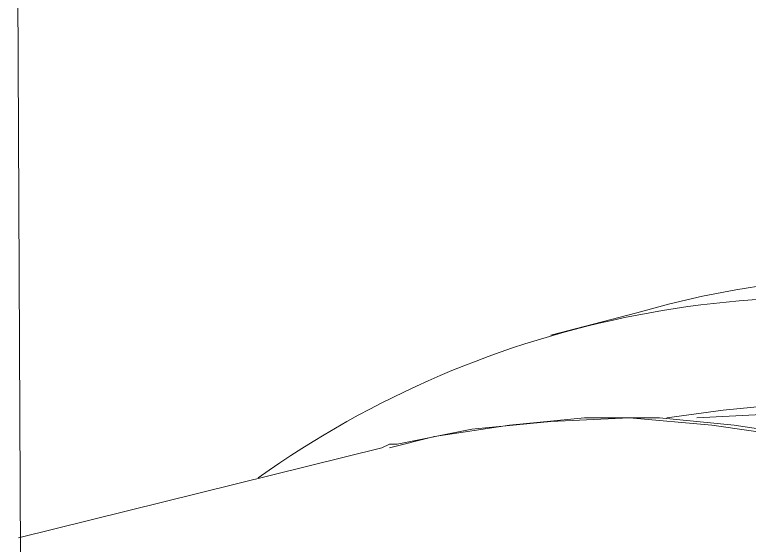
# Model space of a CAD drawing. Header units: inches. Extents: x 34 to 1574, y 72 to 573.
# Drawn here: x 1513.81 to 1527.62, y 321.98 to 331.95 of the extents above; entities that cross this region are included whole.
import ezdxf

# ---------------------------------------------------------------- set-up
doc = ezdxf.new("R2010")
doc.units = ezdxf.units.IN
doc.header["$MEASUREMENT"] = 0
doc.layers.add('PDF_Geometry', color=7, linetype='Continuous')

msp = doc.modelspace()

# ---------------------------------------------------------------- linework, layer by layer
at = {"layer": 'PDF_Geometry', "lineweight": 5}
for points in [[(1513.955, 315.143), (1513.814, 344.312)], [(1525.51, 326.346), (1523.89, 325.923)], [(1530.724, 324.584), (1530.09, 324.655), (1528.54, 324.655), (1527.13, 324.514), (1526.074, 324.373)], [(1526.637, 324.373), (1527.976, 324.443), (1529.456, 324.443), (1530.231, 324.373)], [(1530.16, 323.739), (1530.019, 323.739), (1529.737, 323.809), (1529.456, 323.88), (1529.315, 323.88), (1529.174, 323.95), (1529.033, 323.95), (1528.751, 324.021), (1527.342, 324.232), (1525.933, 324.373), (1524.524, 324.373), (1523.115, 324.232), (1521.705, 324.021), (1520.86, 323.809)], [(1539.319, 319.159), (1539.249, 319.23), (1539.108, 319.23), (1538.967, 319.23), (1538.826, 319.23), (1537.417, 320.216), (1535.937, 321.132), (1534.458, 321.977), (1532.978, 322.682), (1531.428, 323.246), (1529.949, 323.668), (1528.399, 324.021), (1526.919, 324.232), (1525.369, 324.373), (1523.89, 324.302), (1522.41, 324.161), (1521.001, 323.88), (1520.86, 323.88)], [(1520.86, 323.88), (1520.719, 323.809), (1513.885, 322.118)]]:
    msp.add_lwpolyline(points, dxfattribs=at)
msp.add_lwpolyline([(1533.26, 326.134, 0.216989), (1518.394, 323.246)], format="xyb", dxfattribs=at)
msp.add_ellipse((1534.962, 293.39), major_axis=(-9.39, 32.973), ratio=0.723508, start_param=3.149222, end_param=6.285795, dxfattribs=at)

doc.saveas('drawing.dxf')
